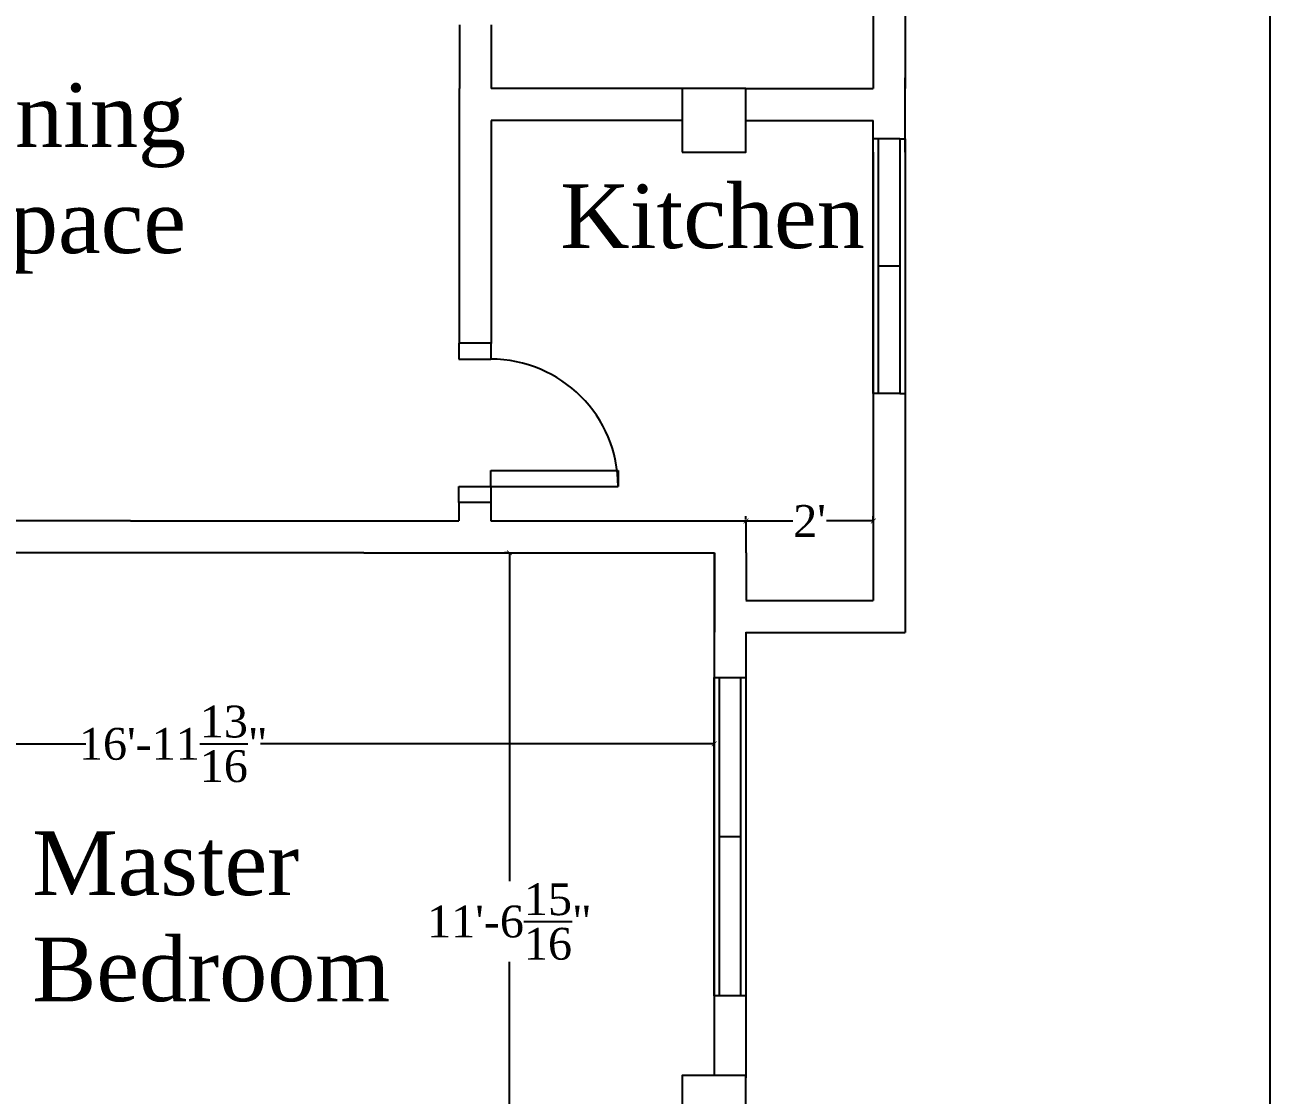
# Model space of a CAD drawing. Header units: inches. Extents: x -6149 to 7056, y -3395 to 4642.
# Drawn here: x 691 to 925.7, y 4122 to 4323.7 of the extents above; entities that cross this region are included whole.
import ezdxf

# ---------------------------------------------------------------- set-up
doc = ezdxf.new("R2010")
doc.units = ezdxf.units.IN
doc.header["$MEASUREMENT"] = 0
for name, color, linetype in [('Boundary', 18, 'Continuous'), ('Dimension', 8, 'Continuous'), ('GF_DOOR', 20, 'Continuous'), ('GF_Text', 253, 'Continuous'), ('GF_WIND', 20, 'Continuous'), ('PILLAR', 152, 'Continuous')]:
    doc.layers.add(name, color=color, linetype=linetype)
doc.styles.get("Standard").update_dxf_attribs({"font": 'times.ttf', "height": 6})
doc.dimstyles.get("Standard").update_dxf_attribs({"dimscale": 5, "dimtxt": 0.18, "dimasz": 0.18, "dimexe": 0.18, "dimexo": 0.0625, "dimgap": 0.09, "dimtad": 0, "dimtih": 1, "dimtoh": 1, "dimdec": 4, "dimzin": 0, "dimdsep": 46, "dimlunit": 4, "dimtxsty": 'Standard', "dimblk": 'ARCHTICK', "dimcen": 0.09, "dimadec": 0, "dimazin": 0, "dimtfac": 1, "dimtdec": 4, "dimtofl": 0, "dimtmove": 0, "dimatfit": 3, "dimfxl": 1, "dimtolj": 1, "dimtzin": 0, "dimarcsym": 0})

# ---------------------------------------------------------------- blocks, each defined once
blk = doc.blocks.new('GF_DOOR6')
at = {"layer": 'GF_WIND'}
for p, q in [((-2086.3, 2670.47), (-2026.3, 2670.47)), ((-2086.3, 2664.47), (-2086.3, 2670.47)), ((-2086.3, 2669.47), (-2026.3, 2669.47)), ((-2056.3, 2669.47), (-2056.3, 2665.47)), ((-2026.3, 2670.47), (-2026.3, 2664.47)), ((-2026.3, 2665.47), (-2086.3, 2665.47)), ((-2026.3, 2664.47), (-2086.3, 2664.47))]:
    blk.add_line(p, q, dxfattribs=at)
blk = doc.blocks.new('_ArchTick')
at = {"color": 0, "linetype": 'ByBlock', "const_width": 0.15}
blk.add_lwpolyline([(-0.5, -0.5), (0.5, 0.5)], dxfattribs=at)
blk = doc.blocks.new('*D97')
at = {"layer": 'Dimension', "color": 0, "lineweight": -2}
for p, q in [((617.06, 4188.47), (617.06, 4189.06)), ((820.9, 4188.47), (820.9, 4189.06)), ((617.06, 4188.16), (702.5, 4188.16)), ((820.9, 4188.16), (735.45, 4188.16))]:
    blk.add_line(p, q, dxfattribs=at)
at = {"layer": 'Dimension', "color": 0, "lineweight": -2, "xscale": 0.8999999999999999, "yscale": 0.8999999999999999, "zscale": 0.8999999999999999, "rotation": 180}
blk.add_blockref('_ArchTick', (617.06, 4188.16), dxfattribs=at)
at = {"layer": 'Dimension', "color": 0, "lineweight": -2, "xscale": 0.8999999999999999, "yscale": 0.8999999999999999, "zscale": 0.8999999999999999}
blk.add_blockref('_ArchTick', (820.9, 4188.16), dxfattribs=at)
at = {"layer": 'Dimension', "color": 0, "insert": (718.98, 4188.16), "char_height": 6, "attachment_point": 5}
blk.add_mtext('\\A1;16\'-11{\\H1.000000x;\\S13/16;}"', dxfattribs=at)
blk = doc.blocks.new('*D129')
at = {"layer": 'Dimension', "color": 0, "lineweight": -2}
for p, q in [((782.02, 4224.16), (781.43, 4224.16)), ((782.33, 4224.16), (782.33, 4162.27)), ((782.33, 4085.2), (782.33, 4147.09)), ((782.02, 4085.2), (781.43, 4085.2))]:
    blk.add_line(p, q, dxfattribs=at)
at = {"layer": 'Dimension', "color": 0, "lineweight": -2, "xscale": 0.8999999999999999, "yscale": 0.8999999999999999, "zscale": 0.8999999999999999}
for p, rotation in [((782.33, 4224.16), 90), ((782.33, 4085.2), 270)]:
    blk.add_blockref('_ArchTick', p, dxfattribs=dict(at, rotation=rotation))
at = {"layer": 'Dimension', "color": 0, "insert": (782.33, 4154.68), "char_height": 6, "attachment_point": 5}
blk.add_mtext('\\A1;11\'-6{\\H1.000000x;\\S15/16;}"', dxfattribs=at)
blk = doc.blocks.new('*D116')
at = {"layer": 'Dimension', "color": 0, "lineweight": -2}
for p, q in [((826.9, 4230.47), (826.9, 4231.06)), ((850.9, 4230.47), (850.9, 4231.06)), ((826.9, 4230.16), (835.72, 4230.16)), ((850.9, 4230.16), (842.08, 4230.16))]:
    blk.add_line(p, q, dxfattribs=at)
at = {"layer": 'Dimension', "color": 0, "lineweight": -2, "xscale": 0.8999999999999999, "yscale": 0.8999999999999999, "zscale": 0.8999999999999999, "rotation": 180}
blk.add_blockref('_ArchTick', (826.9, 4230.16), dxfattribs=at)
at = {"layer": 'Dimension', "color": 0, "lineweight": -2, "xscale": 0.8999999999999999, "yscale": 0.8999999999999999, "zscale": 0.8999999999999999}
blk.add_blockref('_ArchTick', (850.9, 4230.16), dxfattribs=at)
at = {"layer": 'Dimension', "color": 0, "insert": (838.9, 4230.16), "char_height": 6, "attachment_point": 5}
blk.add_mtext("\\A1;2'", dxfattribs=at)
blk = doc.blocks.new('kitchen_window')
at = {"layer": 'GF_WIND'}
for p, q in [((-2091, 2588), (-2091, 2636)), ((-2090, 2636), (-2091, 2636)), ((-2090, 2588), (-2090, 2636)), ((-2086, 2636), (-2090, 2636)), ((-2086, 2636), (-2086, 2588)), ((-2086, 2636), (-2085, 2636)), ((-2085, 2636), (-2085, 2588)), ((-2086, 2612), (-2090, 2612)), ((-2090, 2588), (-2091, 2588)), ((-2086, 2588), (-2090, 2588)), ((-2086, 2588), (-2085, 2588))]:
    blk.add_line(p, q, dxfattribs=at)
blk = doc.blocks.new('door_kit_toi')
at = {"layer": 'GF_DOOR'}
for p, q in [((-1236, 2648.5), (-1236, 2672.5)), ((-1236, 2672.5), (-1233, 2672.5)), ((-1233, 2648.5), (-1233, 2672.5)), ((-1260, 2648.5), (-1260, 2642.5)), ((-1260, 2648.5), (-1257, 2648.5)), ((-1257, 2642.5), (-1257, 2648.5)), ((-1233, 2648.5), (-1236, 2648.5)), ((-1233, 2642.5), (-1233, 2648.5)), ((-1233, 2648.5), (-1230, 2648.5)), ((-1230, 2648.5), (-1230, 2642.5)), ((-1260, 2642.5), (-1257, 2642.5)), ((-1230, 2642.5), (-1233, 2642.5))]:
    blk.add_line(p, q, dxfattribs=at)
blk.add_arc((-1233, 2648.5), 24, 90, 180, dxfattribs=at)

msp = doc.modelspace()

# ---------------------------------------------------------------- linework, layer by layer
for p, q in [((856.89914, 4377.20462), (856.89914, 4311.65599)), ((850.89914, 4328.29514), (850.89914, 4311.65599)), ((772.89914, 4323.65599), (772.89914, 4311.65599)), ((778.89914, 4323.65599), (778.89914, 4311.65599)), ((856.89914, 4299.65599), (856.89914, 4313.65599)), ((772.89914, 4263.639), (772.89914, 4311.65599)), ((814.89914, 4311.65599), (778.89914, 4311.65599)), ((826.89914, 4311.65599), (850.89914, 4311.65599)), ((778.89914, 4305.65599), (778.89914, 4263.639)), ((814.89914, 4305.65599), (778.89914, 4305.65599)), ((826.89914, 4305.65599), (850.89914, 4305.65599)), ((850.89914, 4299.65599), (850.89914, 4305.65599)), ((850.89914, 4299.65599), (850.89914, 4215.15599)), ((856.89914, 4299.65599), (856.89914, 4209.15599)), ((772.8201, 4233.66418), (772.8201, 4230.15599)), ((778.8201, 4233.66418), (778.8201, 4230.15599)), ((710.89914, 4230.15599), (662.05819, 4230.15599)), ((710.89914, 4230.15599), (730.89914, 4230.15599)), ((730.89914, 4230.15599), (736.89914, 4230.15599)), ((736.89914, 4230.15599), (754.89914, 4230.15599)), ((754.89914, 4230.15599), (760.89914, 4230.15599)), ((760.89914, 4230.15599), (772.8201, 4230.15599)), ((760.89914, 4230.15599), (760.89914, 4230.15599)), ((778.8201, 4230.15599), (820.96393, 4230.15599)), ((820.89914, 4230.15599), (826.89914, 4230.15599)), ((826.96393, 4224.15599), (826.96393, 4230.15599)), ((710.89914, 4224.15599), (662.05819, 4224.15599)), ((754.89914, 4224.15599), (710.89914, 4224.15599)), ((754.89914, 4224.15599), (820.96393, 4224.15599)), ((820.89914, 4224.15599), (820.89914, 4125.65599)), ((820.96393, 4224.15599), (820.96393, 4215.20462)), ((826.96393, 4224.15599), (826.96393, 4215.20462)), ((820.89914, 4215.15599), (820.96393, 4215.15599)), ((820.96393, 4215.20462), (820.96393, 4209.20462)), ((826.89914, 4215.15599), (850.89914, 4215.15599)), ((820.89914, 4209.15599), (820.96393, 4209.15599)), ((820.96393, 4125.65599), (820.96393, 4209.20462)), ((826.89914, 4209.15599), (826.89914, 4125.65599)), ((826.89914, 4209.15599), (850.89914, 4209.15599)), ((826.96393, 4125.20462), (826.96393, 4209.20462)), ((850.89914, 4209.15599), (856.89914, 4209.15599))]:
    msp.add_line(p, q)
at = {"layer": 'Boundary'}
msp.add_line((925.69122, 4047.59675), (925.69122, 4642.49114), dxfattribs=at)
at = {"layer": 'PILLAR'}
for points in [[(814.89914, 4299.65599), (826.89914, 4299.65599), (826.89914, 4311.65599), (814.89914, 4311.65599)], [(814.89914, 4113.65599), (826.89914, 4113.65599), (826.89914, 4125.65599), (814.89914, 4125.65599)]]:
    msp.add_lwpolyline(points, close=True, dxfattribs=at)

# ---------------------------------------------------------------- block references
at = {"layer": 'GF_DOOR', "rotation": 270}
msp.add_blockref('door_kit_toi', (-1869.6799, 3003.66418), dxfattribs=at)
at = {"layer": 'GF_WIND'}
msp.add_blockref('kitchen_window', (2941.89914, 1666.20463), dxfattribs=at)
at = {"layer": 'GF_WIND', "rotation": 270}
msp.add_blockref('GF_DOOR6', (-1843.5682, 2114.35361), dxfattribs=at)

# ---------------------------------------------------------------- texts
at = {"layer": 'GF_Text', "char_height": 12}
for s, insert, width, attachment_point in [('Dining\\PSpace', (721.39914, 4312.65599), 82.5, 3), ('Kitchen', (849.31108, 4293.58897), 66.5, 3), ('Master\\PBedroom', (692.39914, 4171.65599), 109, 1)]:
    msp.add_mtext(s, dxfattribs=dict(at, insert=insert, width=width, attachment_point=attachment_point))

# ---------------------------------------------------------------- dimensions: what is measured, and where the dimension line sits
at = {"layer": 'Dimension'}
for base, p1, p2, picture, middle in [((850.89914, 4230.15599), (826.89914, 4230.15599), (850.89914, 4230.15599), '*D116', (838.89914, 4230.15599)), ((820.89914, 4188.156), (617.0582, 4188.156), (820.89914, 4188.156), '*D97', (718.97867, 4188.156))]:
    dim = msp.add_linear_dim(base=base, p1=p1, p2=p2, dimstyle='Standard', dxfattribs=at)
    dim.commit()
    dim.dimension.update_dxf_attribs({"geometry": picture, "text_midpoint": middle})
dim = msp.add_linear_dim(base=(782.33437, 4085.20462), p1=(782.33437, 4224.15599), p2=(782.33437, 4085.20462), angle=90, dimstyle='Standard', dxfattribs=at)
dim.commit()
dim.dimension.update_dxf_attribs({"geometry": '*D129', "text_midpoint": (782.33437, 4154.68031)})

doc.saveas('drawing.dxf')
